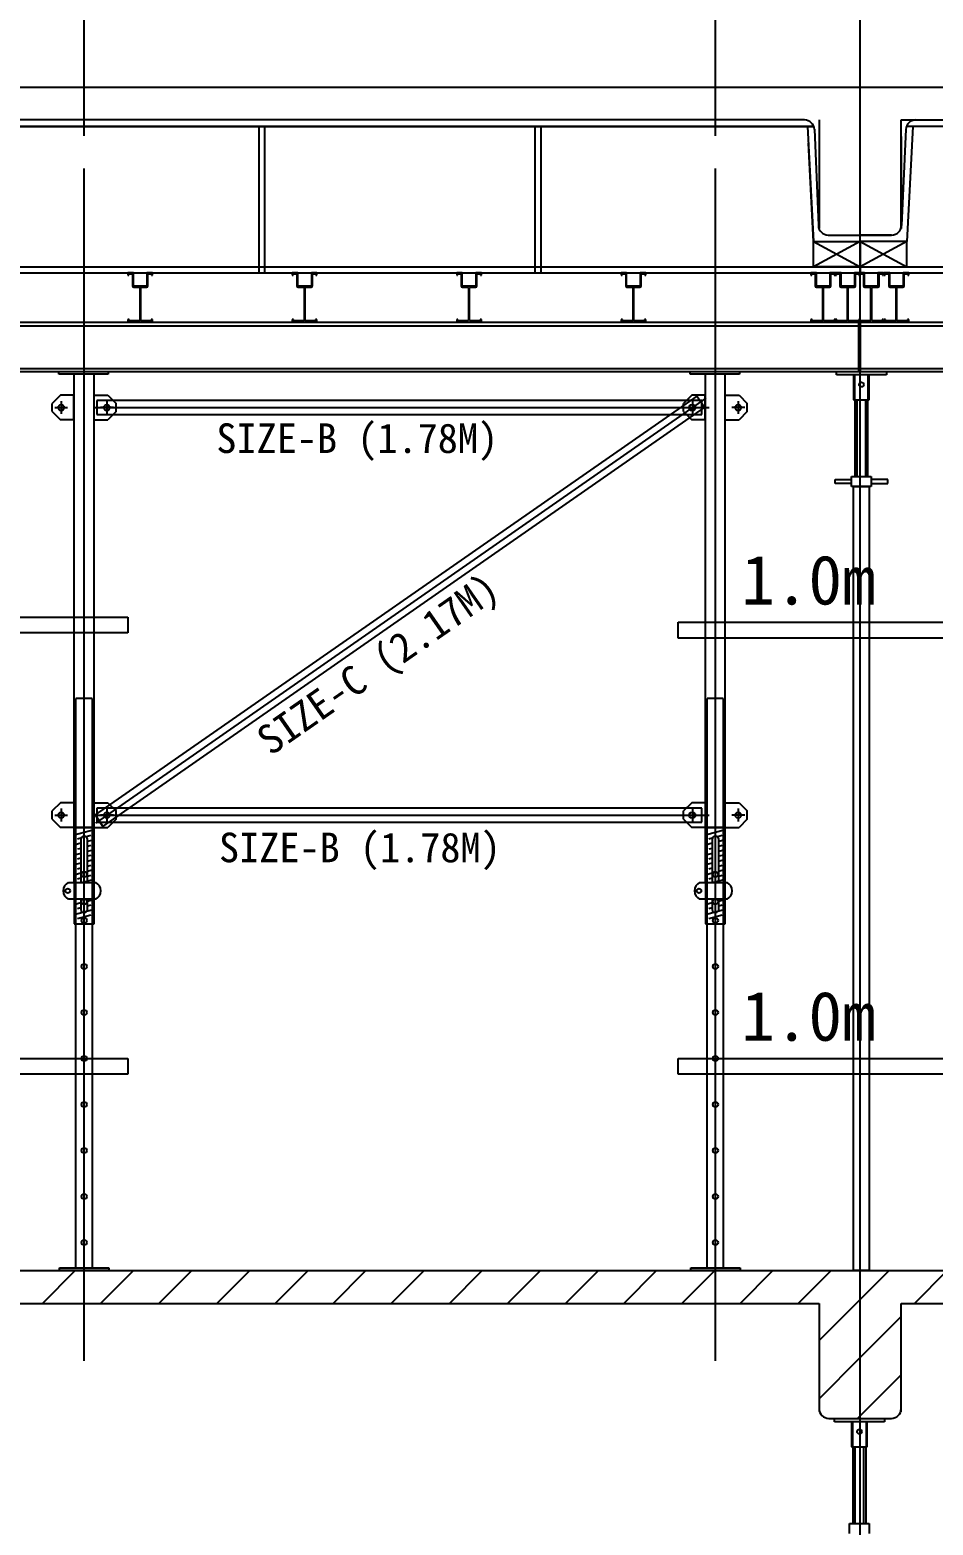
# Model space of a CAD drawing. Header units: metres. Extents: x 0 to 297, y 0 to 210.
# Drawn here: x 206.2 to 233.67, y 119.69 to 165.17 of the extents above; entities that cross this region are included whole.
import ezdxf

# ---------------------------------------------------------------- set-up
doc = ezdxf.new("R2010")
doc.units = ezdxf.units.M
for name, color, linetype in [(' ', 7, 'Continuous'), ('1', 7, 'Continuous'), ('120', 7, 'Continuous'), ('2', 7, 'Continuous'), ('3', 7, 'Continuous'), ('38536', 7, 'Continuous'), ('6', 7, 'Continuous'), ('7', 7, 'Continuous')]:
    doc.layers.add(name, color=color, linetype=linetype)

msp = doc.modelspace()

# ---------------------------------------------------------------- linework, layer by layer
at = {"layer": ' '}
for p, q in [((167.27, 163.43), (272.45, 163.43)), ((229.76, 162.43), (205.13, 162.43)), ((230.2, 162.43), (230.2, 159.14)), ((232.7, 159.13), (232.7, 162.43)), ((232.7, 162.43), (255.45, 162.43)), ((230.2, 161.93), (230.2, 159.14)), ((232.7, 161.93), (232.7, 159.13)), ((207.85, 124.68), (207.85, 160.95)), ((227.05, 124.68), (227.05, 160.95)), ((231.45, 124.68), (231.45, 160.95)), ((230.48, 158.93), (232.41, 158.93)), ((208.15, 140.91), (207.55, 140.91)), ((207.55, 140.91), (207.55, 137.98)), ((208.15, 137.98), (208.15, 140.91)), ((227.35, 140.91), (226.75, 140.91)), ((226.75, 140.91), (226.75, 137.98)), ((227.35, 137.98), (227.35, 140.91)), ((207.55, 137.98), (208.15, 137.98)), ((226.75, 137.98), (227.35, 137.98)), ((167.27, 127.43), (272.45, 127.43)), ((167.27, 127.43), (265.45, 127.43)), ((204.7, 126.43), (230.2, 126.43)), ((230.2, 126.43), (230.2, 123.14)), ((232.7, 126.43), (255.45, 126.43)), ((232.7, 123.13), (232.7, 126.43)), ((230.2, 125.93), (230.2, 123.23)), ((232.7, 123.23), (232.7, 125.93)), ((231.45, 88.68), (231.45, 124.95)), ((230.5, 122.93), (232.4, 122.93))]:
    msp.add_line(p, q, dxfattribs=at)
for centre, start, end in [((230.5, 123.23), 180, 270), ((232.4, 123.23), -90, 0)]:
    msp.add_arc(centre, 0.3, start, end, dxfattribs=at)
for p, q in [((231.45, 161.95), (231.45, 179.86)), ((207.85, 161.95), (207.85, 177.01)), ((227.05, 161.95), (227.05, 177.01)), ((231.45, 158.93), (231.45, 177.01)), ((231.45, 159.93), (231.45, 177.01))]:
    msp.add_line(p, q)
at = {"layer": '1'}
for p, q in [((207.37, 139.23), (208.21, 139.23)), ((226.57, 139.23), (227.41, 139.23)), ((208.21, 138.73), (207.37, 138.73)), ((227.41, 138.73), (226.57, 138.73))]:
    msp.add_line(p, q, dxfattribs=at)
for centre, start, end in [((207.49, 138.98), 116.26, 243.74), ((208.08, 138.98), -63.74, 63.74), ((226.69, 138.98), 116.26, 243.74), ((227.28, 138.98), -63.74, 63.74)]:
    msp.add_arc(centre, 0.28, start, end, dxfattribs=at)
at = {"layer": '120'}
for p, q in [((226.48, 154.03), (208.18, 141.29)), ((208.2, 141.04), (226.77, 153.97)), ((208.24, 153.9), (208.24, 153.47)), ((226.64, 153.9), (208.24, 153.9)), ((226.72, 153.68), (226.48, 154.03)), ((226.64, 153.47), (226.64, 153.9)), ((208.12, 153.68), (226.86, 153.68)), ((208.24, 153.47), (226.64, 153.47)), ((208.42, 140.94), (226.72, 153.68)), ((208.24, 141.5), (208.24, 141.07)), ((226.64, 141.5), (208.24, 141.5)), ((226.64, 141.07), (226.64, 141.5)), ((208.12, 141.28), (226.86, 141.28)), ((208.18, 141.29), (208.42, 140.94)), ((208.24, 141.07), (226.64, 141.07))]:
    msp.add_line(p, q, dxfattribs=at)
for centre in [(207.15, 153.68), (207.15, 153.68), (208.54, 153.68), (226.34, 153.68), (226.35, 153.68), (226.35, 153.68), (226.35, 153.68), (207.15, 141.28), (208.54, 141.28), (208.54, 141.28), (226.34, 141.28), (226.35, 141.28)]:
    msp.add_circle(centre, 0.09, dxfattribs=at)
at = {"layer": '2'}
for p, q in [((231.25, 127.43), (231.25, 151.28)), ((231.25, 151.28), (231.73, 151.28)), ((231.73, 151.28), (231.73, 127.43)), ((199.18, 147.31), (209.18, 147.31)), ((209.18, 147.31), (209.18, 146.83)), ((225.92, 147.15), (235.92, 147.15)), ((225.92, 146.67), (225.92, 147.15)), ((209.18, 146.83), (199.18, 146.83)), ((235.92, 146.67), (225.92, 146.67)), ((199.18, 133.88), (209.18, 133.88)), ((209.18, 133.88), (209.18, 133.4)), ((225.92, 133.88), (235.92, 133.88)), ((225.92, 133.4), (225.92, 133.88)), ((209.18, 133.4), (199.18, 133.4)), ((235.92, 133.4), (225.92, 133.4)), ((231.73, 127.43), (231.25, 127.43))]:
    msp.add_line(p, q, dxfattribs=at)
at = {"layer": '3'}
for p, q in [((204.85, 162.23), (230.04, 162.23)), ((230.04, 162.23), (204.85, 162.23)), ((213.16, 162.23), (213.16, 157.78)), ((213.34, 162.23), (213.34, 157.78)), ((221.56, 162.23), (221.56, 157.78)), ((221.74, 162.23), (221.74, 157.78)), ((229.85, 162.23), (230.03, 158.73)), ((230.06, 162.15), (230.18, 159.22)), ((232.84, 162.15), (232.71, 159.22)), ((255.45, 162.23), (232.85, 162.23)), ((233.05, 162.23), (232.87, 158.73)), ((229.87, 161.73), (230.02, 158.73)), ((230.48, 158.93), (231.45, 158.93)), ((232.41, 158.93), (231.45, 158.93)), ((230.02, 158.73), (231.44, 158.73)), ((230.03, 158.73), (231.45, 158.73)), ((232.87, 158.73), (231.45, 158.73)), ((203.45, 157.96), (231.45, 157.96)), ((231.45, 157.96), (257.24, 157.96)), ((231.45, 157.93), (231.45, 157.78)), ((204.87, 157.78), (231.45, 157.78)), ((231.45, 157.78), (232.87, 157.78)), ((232.87, 157.78), (257.45, 157.78)), ((230.73, 154.68), (230.73, 154.78)), ((230.73, 154.78), (232.25, 154.78)), ((232.25, 154.68), (230.73, 154.68)), ((231.25, 154.68), (231.25, 153.92)), ((231.28, 154.68), (231.28, 153.92)), ((231.7, 153.92), (231.7, 154.68)), ((231.73, 153.92), (231.73, 154.68)), ((232.25, 154.78), (232.25, 154.68)), ((231.25, 153.92), (231.73, 153.92)), ((231.3, 151.58), (231.3, 153.92)), ((231.36, 151.58), (231.36, 153.92)), ((231.62, 151.59), (231.62, 153.92)), ((231.68, 153.92), (231.68, 151.58)), ((230.69, 151.37), (230.69, 151.49)), ((230.69, 151.49), (231.19, 151.49)), ((231.19, 151.58), (231.79, 151.58)), ((231.19, 151.28), (231.19, 151.58)), ((231.79, 151.58), (231.79, 151.28)), ((232.29, 151.49), (231.79, 151.49)), ((232.29, 151.37), (232.29, 151.49)), ((231.19, 151.37), (230.69, 151.37)), ((231.79, 151.28), (231.19, 151.28)), ((231.79, 151.37), (232.29, 151.37)), ((208.09, 144.83), (207.6, 144.83)), ((227.29, 144.83), (226.8, 144.83)), ((230.67, 122.83), (230.67, 122.93)), ((230.67, 122.93), (232.19, 122.93)), ((232.19, 122.83), (230.67, 122.83)), ((231.19, 122.83), (231.19, 122.07)), ((231.22, 122.83), (231.22, 122.07)), ((231.64, 122.07), (231.64, 122.83)), ((231.67, 122.07), (231.67, 122.83)), ((232.19, 122.93), (232.19, 122.83)), ((231.19, 122.07), (231.67, 122.07)), ((231.24, 119.73), (231.24, 122.07)), ((231.3, 119.73), (231.3, 122.07)), ((231.56, 119.74), (231.56, 122.07)), ((231.62, 122.07), (231.62, 119.73)), ((231.13, 119.73), (231.73, 119.73)), ((231.13, 119.43), (231.13, 119.73)), ((231.73, 119.73), (231.73, 119.43))]:
    msp.add_line(p, q, dxfattribs=at)
for centre in [(231.49, 154.38), (231.43, 122.53)]:
    msp.add_circle(centre, 0.07, dxfattribs=at)
for centre, start, end in [((229.76, 162.13), 2.86, 90), ((229.76, 162.13), 2.86, 90), ((233.14, 162.13), 90, 177.14), ((233.14, 162.13), 90, 177.85), ((230.48, 159.23), 182.86, 270), ((230.48, 159.23), 182.86, 270), ((232.41, 159.23), 270, 357.14)]:
    msp.add_arc(centre, 0.3, start, end, dxfattribs=at)
at = {"layer": '38536'}
for p, q in [((207.13, 154.06), (206.88, 153.81)), ((206.88, 153.56), (206.88, 153.81)), ((207.54, 154.06), (207.13, 154.06)), ((207.15, 153.88), (207.15, 153.49)), ((207.54, 153.31), (207.54, 154.06)), ((208.15, 154.06), (208.57, 154.06)), ((208.15, 153.31), (208.15, 154.06)), ((208.54, 153.88), (208.54, 153.49)), ((208.54, 153.88), (208.54, 153.49)), ((208.57, 154.06), (208.82, 153.81)), ((208.82, 153.56), (208.82, 153.81)), ((226.33, 154.06), (226.08, 153.81)), ((226.08, 153.56), (226.08, 153.81)), ((226.74, 154.06), (226.33, 154.06)), ((226.35, 153.88), (226.35, 153.49)), ((226.74, 153.31), (226.74, 154.06)), ((227.35, 153.31), (227.35, 154.06)), ((227.35, 154.06), (227.77, 154.06)), ((227.74, 153.88), (227.74, 153.49)), ((227.74, 153.88), (227.74, 153.49)), ((227.77, 154.06), (228.02, 153.81)), ((228.02, 153.56), (228.02, 153.81)), ((206.88, 153.56), (207.13, 153.31)), ((206.96, 153.68), (207.34, 153.68)), ((207.54, 153.31), (207.13, 153.31)), ((208.15, 153.31), (208.57, 153.31)), ((208.74, 153.68), (208.35, 153.68)), ((208.74, 153.68), (208.35, 153.68)), ((208.82, 153.56), (208.57, 153.31)), ((226.08, 153.56), (226.33, 153.31)), ((226.16, 153.68), (226.54, 153.68)), ((226.74, 153.31), (226.33, 153.31)), ((227.35, 153.31), (227.77, 153.31)), ((227.94, 153.68), (227.55, 153.68)), ((227.94, 153.68), (227.55, 153.68)), ((228.02, 153.56), (227.77, 153.31)), ((207.13, 141.66), (206.88, 141.41)), ((207.55, 141.66), (207.13, 141.66)), ((207.15, 141.48), (207.15, 141.09)), ((207.55, 140.91), (207.55, 141.66)), ((208.15, 141.66), (208.57, 141.66)), ((208.15, 140.91), (208.15, 141.66)), ((208.54, 141.48), (208.54, 141.09)), ((208.54, 141.48), (208.54, 141.09)), ((208.57, 141.66), (208.82, 141.41)), ((226.33, 141.66), (226.08, 141.41)), ((226.75, 141.66), (226.33, 141.66)), ((226.35, 141.48), (226.35, 141.09)), ((226.75, 140.91), (226.75, 141.66)), ((227.35, 140.91), (227.35, 141.66)), ((227.35, 141.66), (227.77, 141.66)), ((227.74, 141.48), (227.74, 141.09)), ((227.74, 141.48), (227.74, 141.09)), ((227.77, 141.66), (228.02, 141.41)), ((206.88, 141.16), (206.88, 141.41)), ((206.88, 141.16), (207.13, 140.91)), ((206.96, 141.28), (207.34, 141.28)), ((208.74, 141.28), (208.35, 141.28)), ((208.74, 141.28), (208.35, 141.28)), ((208.82, 141.16), (208.57, 140.91)), ((208.82, 141.16), (208.82, 141.41)), ((226.08, 141.16), (226.08, 141.41)), ((226.08, 141.16), (226.33, 140.91)), ((226.16, 141.28), (226.54, 141.28)), ((227.94, 141.28), (227.55, 141.28)), ((227.94, 141.28), (227.55, 141.28)), ((228.02, 141.16), (227.77, 140.91)), ((228.02, 141.16), (228.02, 141.41)), ((207.55, 140.91), (207.13, 140.91)), ((208.15, 140.91), (208.57, 140.91)), ((226.75, 140.91), (226.33, 140.91)), ((227.35, 140.91), (227.77, 140.91))]:
    msp.add_line(p, q, dxfattribs=at)
for centre in [(207.15, 153.68), (208.54, 153.68), (208.54, 153.68), (226.35, 153.68), (227.74, 153.68), (227.74, 153.68), (207.15, 141.28), (208.54, 141.28), (208.54, 141.28), (208.54, 141.28), (226.35, 141.28), (227.74, 141.28), (227.74, 141.28), (227.74, 141.28)]:
    msp.add_circle(centre, 0.09, dxfattribs=at)
at = {"layer": '6'}
for p, q in [((206.58, 126.43), (207.58, 127.43)), ((208.35, 126.43), (209.35, 127.43)), ((210.12, 126.43), (211.12, 127.43)), ((211.89, 126.43), (212.89, 127.43)), ((213.66, 126.43), (214.66, 127.43)), ((215.42, 126.43), (216.42, 127.43)), ((217.19, 126.43), (218.19, 127.43)), ((218.96, 126.43), (219.96, 127.43)), ((220.73, 126.43), (221.73, 127.43)), ((222.49, 126.43), (223.49, 127.43)), ((224.26, 126.43), (225.26, 127.43)), ((226.03, 126.43), (227.03, 127.43)), ((227.8, 126.43), (228.8, 127.43)), ((229.57, 126.43), (230.57, 127.43)), ((231.45, 126.55), (232.33, 127.43)), ((233.1, 126.43), (234.1, 127.43)), ((230.2, 125.3), (231.45, 126.55)), ((231.45, 124.78), (232.7, 126.03)), ((230.2, 123.53), (231.45, 124.78)), ((231.45, 123.01), (232.7, 124.26)), ((231.37, 122.93), (231.45, 123.01))]:
    msp.add_line(p, q, dxfattribs=at)
at = {"layer": '7'}
for p, q in [((231.45, 158.73), (230.03, 157.96)), ((230.03, 158.73), (231.45, 157.96)), ((230.03, 157.96), (230.03, 158.73)), ((230.03, 158.73), (231.45, 158.73)), ((231.45, 158.73), (232.87, 157.96)), ((232.87, 158.73), (231.45, 157.96)), ((232.87, 158.73), (231.45, 158.73)), ((231.45, 158.73), (231.45, 157.96)), ((231.45, 158.73), (231.45, 157.96)), ((232.87, 157.96), (232.87, 158.73)), ((231.45, 157.96), (230.03, 157.96)), ((231.45, 157.96), (232.87, 157.96)), ((209.35, 157.78), (209.18, 157.78)), ((209.18, 157.78), (209.18, 157.71)), ((209.18, 157.71), (209.21, 157.71)), ((209.21, 157.71), (209.21, 157.73)), ((209.23, 157.75), (209.3, 157.75)), ((209.32, 157.73), (209.32, 157.38)), ((209.35, 157.78), (209.76, 157.78)), ((209.35, 157.39), (209.35, 157.78)), ((209.93, 157.78), (209.76, 157.78)), ((209.76, 157.78), (209.76, 157.39)), ((209.79, 157.38), (209.79, 157.73)), ((209.81, 157.75), (209.88, 157.75)), ((209.9, 157.73), (209.9, 157.71)), ((209.9, 157.71), (209.93, 157.71)), ((209.93, 157.71), (209.93, 157.78)), ((214.35, 157.78), (214.18, 157.78)), ((214.18, 157.78), (214.18, 157.71)), ((214.18, 157.71), (214.21, 157.71)), ((214.21, 157.71), (214.21, 157.73)), ((214.23, 157.75), (214.3, 157.75)), ((214.32, 157.73), (214.32, 157.38)), ((214.35, 157.78), (214.76, 157.78)), ((214.35, 157.39), (214.35, 157.78)), ((214.93, 157.78), (214.76, 157.78)), ((214.76, 157.78), (214.76, 157.39)), ((214.79, 157.38), (214.79, 157.73)), ((214.81, 157.75), (214.88, 157.75)), ((214.9, 157.73), (214.9, 157.71)), ((214.9, 157.71), (214.93, 157.71)), ((214.93, 157.71), (214.93, 157.78)), ((219.35, 157.78), (219.18, 157.78)), ((219.18, 157.78), (219.18, 157.71)), ((219.18, 157.71), (219.21, 157.71)), ((219.21, 157.71), (219.21, 157.73)), ((219.23, 157.75), (219.3, 157.75)), ((219.32, 157.73), (219.32, 157.38)), ((219.35, 157.78), (219.76, 157.78)), ((219.35, 157.39), (219.35, 157.78)), ((219.93, 157.78), (219.76, 157.78)), ((219.76, 157.78), (219.76, 157.39)), ((219.79, 157.38), (219.79, 157.73)), ((219.81, 157.75), (219.88, 157.75)), ((219.9, 157.73), (219.9, 157.71)), ((219.9, 157.71), (219.93, 157.71)), ((219.93, 157.71), (219.93, 157.78)), ((224.35, 157.78), (224.18, 157.78)), ((224.18, 157.78), (224.18, 157.71)), ((224.18, 157.71), (224.21, 157.71)), ((224.21, 157.71), (224.21, 157.73)), ((224.23, 157.75), (224.3, 157.75)), ((224.32, 157.73), (224.32, 157.38)), ((224.35, 157.78), (224.76, 157.78)), ((224.35, 157.39), (224.35, 157.78)), ((224.93, 157.78), (224.76, 157.78)), ((224.76, 157.78), (224.76, 157.39)), ((224.79, 157.38), (224.79, 157.73)), ((224.81, 157.75), (224.88, 157.75)), ((224.9, 157.73), (224.9, 157.71)), ((224.9, 157.71), (224.93, 157.71)), ((224.93, 157.71), (224.93, 157.78)), ((230.12, 157.78), (229.95, 157.78)), ((229.95, 157.78), (229.95, 157.71)), ((229.95, 157.71), (229.98, 157.71)), ((229.98, 157.71), (229.98, 157.73)), ((230, 157.75), (230.06, 157.75)), ((230.08, 157.73), (230.08, 157.38)), ((230.12, 157.78), (230.53, 157.78)), ((230.12, 157.39), (230.12, 157.78)), ((230.7, 157.78), (230.53, 157.78)), ((230.53, 157.78), (230.53, 157.39)), ((230.56, 157.38), (230.56, 157.73)), ((230.58, 157.75), (230.64, 157.75)), ((230.66, 157.73), (230.66, 157.71)), ((230.66, 157.71), (230.7, 157.71)), ((230.7, 157.71), (230.7, 157.78)), ((230.87, 157.78), (230.7, 157.78)), ((230.7, 157.78), (230.7, 157.71)), ((230.7, 157.71), (230.73, 157.71)), ((230.73, 157.71), (230.73, 157.73)), ((230.75, 157.75), (230.81, 157.75)), ((230.83, 157.73), (230.83, 157.38)), ((230.87, 157.78), (231.28, 157.78)), ((230.87, 157.39), (230.87, 157.78)), ((231.45, 157.78), (231.28, 157.78)), ((231.28, 157.78), (231.28, 157.39)), ((231.31, 157.38), (231.31, 157.73)), ((231.33, 157.75), (231.39, 157.75)), ((231.58, 157.78), (231.41, 157.78)), ((231.41, 157.78), (231.41, 157.71)), ((231.41, 157.73), (231.41, 157.71)), ((231.41, 157.71), (231.45, 157.71)), ((231.41, 157.71), (231.45, 157.71)), ((231.45, 157.71), (231.45, 157.78)), ((231.45, 157.71), (231.45, 157.73)), ((231.47, 157.75), (231.53, 157.75)), ((231.55, 157.73), (231.55, 157.38)), ((231.58, 157.78), (231.99, 157.78)), ((231.58, 157.39), (231.58, 157.78)), ((232.16, 157.78), (231.99, 157.78)), ((231.99, 157.78), (231.99, 157.39)), ((232.03, 157.38), (232.03, 157.73)), ((232.05, 157.75), (232.11, 157.75)), ((232.13, 157.73), (232.13, 157.71)), ((232.13, 157.71), (232.16, 157.71)), ((232.16, 157.71), (232.16, 157.78)), ((232.35, 157.78), (232.18, 157.78)), ((232.18, 157.78), (232.18, 157.71)), ((232.18, 157.71), (232.21, 157.71)), ((232.21, 157.71), (232.21, 157.73)), ((232.23, 157.75), (232.3, 157.75)), ((232.32, 157.73), (232.32, 157.38)), ((232.35, 157.78), (232.76, 157.78)), ((232.35, 157.39), (232.35, 157.78)), ((232.93, 157.78), (232.76, 157.78)), ((232.76, 157.78), (232.76, 157.39)), ((232.79, 157.38), (232.79, 157.73)), ((232.81, 157.75), (232.88, 157.75)), ((232.9, 157.73), (232.9, 157.71)), ((232.9, 157.71), (232.93, 157.71)), ((232.93, 157.71), (232.93, 157.78)), ((209.36, 157.34), (209.52, 157.34)), ((209.74, 157.37), (209.37, 157.37)), ((209.54, 157.32), (209.54, 156.34)), ((209.57, 156.34), (209.57, 157.32)), ((209.59, 157.34), (209.75, 157.34)), ((214.36, 157.34), (214.52, 157.34)), ((214.74, 157.37), (214.37, 157.37)), ((214.54, 157.32), (214.54, 156.34)), ((214.57, 156.34), (214.57, 157.32)), ((214.59, 157.34), (214.75, 157.34)), ((219.36, 157.34), (219.52, 157.34)), ((219.74, 157.37), (219.37, 157.37)), ((219.54, 157.32), (219.54, 156.34)), ((219.57, 156.34), (219.57, 157.32)), ((219.59, 157.34), (219.75, 157.34)), ((224.36, 157.34), (224.52, 157.34)), ((224.74, 157.37), (224.37, 157.37)), ((224.54, 157.32), (224.54, 156.34)), ((224.57, 156.34), (224.57, 157.32)), ((224.59, 157.34), (224.75, 157.34)), ((230.12, 157.34), (230.29, 157.34)), ((230.51, 157.37), (230.14, 157.37)), ((230.31, 157.32), (230.31, 156.34)), ((230.34, 156.34), (230.34, 157.32)), ((230.36, 157.34), (230.52, 157.34)), ((230.87, 157.34), (231.04, 157.34)), ((231.26, 157.37), (230.89, 157.37)), ((231.06, 157.32), (231.06, 156.34)), ((231.09, 156.34), (231.09, 157.32)), ((231.11, 157.34), (231.27, 157.34)), ((231.59, 157.34), (231.75, 157.34)), ((231.97, 157.37), (231.6, 157.37)), ((231.77, 157.32), (231.77, 156.34)), ((231.81, 156.34), (231.81, 157.32)), ((231.83, 157.34), (231.99, 157.34)), ((232.36, 157.34), (232.52, 157.34)), ((232.74, 157.37), (232.37, 157.37)), ((232.54, 157.32), (232.54, 156.34)), ((232.57, 156.34), (232.57, 157.32)), ((232.59, 157.34), (232.75, 157.34)), ((203.7, 156.28), (231.45, 156.28)), ((203.7, 156.17), (231.45, 156.17)), ((209.22, 156.36), (209.18, 156.36)), ((209.18, 156.36), (209.18, 156.28)), ((209.18, 156.28), (209.93, 156.28)), ((209.22, 156.34), (209.22, 156.36)), ((209.52, 156.32), (209.24, 156.32)), ((209.87, 156.32), (209.59, 156.32)), ((209.93, 156.36), (209.89, 156.36)), ((209.89, 156.36), (209.89, 156.34)), ((209.93, 156.28), (209.93, 156.36)), ((214.22, 156.36), (214.18, 156.36)), ((214.18, 156.36), (214.18, 156.28)), ((214.18, 156.28), (214.93, 156.28)), ((214.22, 156.34), (214.22, 156.36)), ((214.52, 156.32), (214.24, 156.32)), ((214.87, 156.32), (214.59, 156.32)), ((214.93, 156.36), (214.89, 156.36)), ((214.89, 156.36), (214.89, 156.34)), ((214.93, 156.28), (214.93, 156.36)), ((219.22, 156.36), (219.18, 156.36)), ((219.18, 156.36), (219.18, 156.28)), ((219.18, 156.28), (219.93, 156.28)), ((219.22, 156.34), (219.22, 156.36)), ((219.52, 156.32), (219.24, 156.32)), ((219.87, 156.32), (219.59, 156.32)), ((219.93, 156.36), (219.89, 156.36)), ((219.89, 156.36), (219.89, 156.34)), ((219.93, 156.28), (219.93, 156.36)), ((224.22, 156.36), (224.18, 156.36)), ((224.18, 156.36), (224.18, 156.28)), ((224.18, 156.28), (224.93, 156.28)), ((224.22, 156.34), (224.22, 156.36)), ((224.52, 156.32), (224.24, 156.32)), ((224.87, 156.32), (224.59, 156.32)), ((224.93, 156.36), (224.89, 156.36)), ((224.89, 156.36), (224.89, 156.34)), ((224.93, 156.28), (224.93, 156.36)), ((229.99, 156.36), (229.95, 156.36)), ((229.95, 156.36), (229.95, 156.28)), ((229.95, 156.28), (230.7, 156.28)), ((229.99, 156.34), (229.99, 156.36)), ((230.29, 156.32), (230.01, 156.32)), ((230.64, 156.32), (230.36, 156.32)), ((230.7, 156.36), (230.66, 156.36)), ((230.66, 156.36), (230.66, 156.34)), ((230.7, 156.28), (230.7, 156.36)), ((230.74, 156.36), (230.7, 156.36)), ((230.7, 156.36), (230.7, 156.28)), ((230.7, 156.28), (231.45, 156.28)), ((230.74, 156.34), (230.74, 156.36)), ((231.04, 156.32), (230.76, 156.32)), ((231.39, 156.32), (231.11, 156.32)), ((231.45, 156.36), (231.41, 156.36)), ((231.41, 156.36), (231.41, 156.34)), ((231.45, 156.36), (231.41, 156.36)), ((231.41, 156.36), (231.41, 156.28)), ((231.41, 156.28), (257.31, 156.28)), ((231.41, 154.78), (231.41, 156.28)), ((231.41, 156.28), (232.16, 156.28)), ((231.41, 156.17), (257.31, 156.17)), ((231.45, 156.28), (231.45, 156.36)), ((231.45, 156.34), (231.45, 156.36)), ((231.45, 156.28), (231.45, 154.78)), ((231.75, 156.32), (231.47, 156.32)), ((232.1, 156.32), (231.83, 156.32)), ((232.16, 156.36), (232.12, 156.36)), ((232.12, 156.36), (232.12, 156.34)), ((232.16, 156.28), (232.16, 156.36)), ((232.22, 156.36), (232.18, 156.36)), ((232.18, 156.36), (232.18, 156.28)), ((232.18, 156.28), (232.93, 156.28)), ((232.22, 156.34), (232.22, 156.36)), ((232.52, 156.32), (232.24, 156.32)), ((232.87, 156.32), (232.59, 156.32)), ((232.93, 156.36), (232.89, 156.36)), ((232.89, 156.36), (232.89, 156.34)), ((232.93, 156.28), (232.93, 156.36)), ((203.7, 154.87), (231.45, 154.87)), ((203.7, 154.78), (231.45, 154.78)), ((207.08, 154.78), (208.58, 154.78)), ((207.08, 154.7), (207.08, 154.78)), ((208.58, 154.7), (207.08, 154.7)), ((207.55, 139.23), (207.55, 154.7)), ((208.15, 139.23), (208.15, 154.7)), ((208.58, 154.78), (208.58, 154.7)), ((226.28, 154.7), (226.28, 154.78)), ((226.28, 154.78), (227.78, 154.78)), ((227.78, 154.7), (226.28, 154.7)), ((226.75, 139.23), (226.75, 154.7)), ((227.35, 139.23), (227.35, 154.7)), ((227.78, 154.78), (227.78, 154.7)), ((231.41, 154.87), (257.31, 154.87)), ((231.41, 154.78), (257.31, 154.78)), ((207.6, 127.51), (207.6, 144.83)), ((208.09, 144.83), (208.09, 127.51)), ((226.8, 127.51), (226.8, 144.83)), ((227.29, 144.83), (227.29, 127.51)), ((207.55, 140.91), (208.15, 140.91)), ((208.15, 140.84), (207.55, 140.67)), ((207.75, 140.58), (207.65, 140.55)), ((207.86, 140.64), (207.84, 140.64)), ((208.05, 140.66), (207.91, 140.62)), ((226.75, 140.91), (227.35, 140.91)), ((227.35, 140.84), (226.75, 140.67)), ((226.95, 140.58), (226.85, 140.55)), ((227.06, 140.64), (227.04, 140.64)), ((227.25, 140.66), (227.11, 140.62)), ((207.75, 140.43), (207.55, 140.37)), ((207.75, 140.12), (207.55, 140.07)), ((207.75, 140.27), (207.65, 140.25)), ((207.75, 140.55), (207.75, 139.23)), ((207.95, 139.23), (207.95, 140.55)), ((208.15, 140.53), (207.95, 140.48)), ((208.05, 140.36), (207.95, 140.33)), ((208.15, 140.23), (207.95, 140.18)), ((226.95, 140.43), (226.75, 140.37)), ((226.95, 140.12), (226.75, 140.07)), ((226.95, 140.27), (226.85, 140.25)), ((226.95, 140.55), (226.95, 139.23)), ((227.15, 139.23), (227.15, 140.55)), ((227.35, 140.53), (227.15, 140.48)), ((227.25, 140.36), (227.15, 140.33)), ((227.35, 140.23), (227.15, 140.18)), ((207.75, 139.82), (207.55, 139.77)), ((207.75, 139.97), (207.65, 139.94)), ((207.75, 139.67), (207.65, 139.64)), ((208.05, 140.05), (207.95, 140.03)), ((208.15, 139.93), (207.95, 139.87)), ((208.05, 139.75), (207.95, 139.72)), ((226.95, 139.82), (226.75, 139.77)), ((226.95, 139.97), (226.85, 139.94)), ((226.95, 139.67), (226.85, 139.64)), ((227.25, 140.05), (227.15, 140.03)), ((227.35, 139.93), (227.15, 139.87)), ((227.25, 139.75), (227.15, 139.72)), ((207.75, 139.52), (207.55, 139.46)), ((207.75, 139.37), (207.65, 139.34)), ((208.15, 139.32), (207.8, 139.23)), ((208.15, 139.63), (207.95, 139.57)), ((208.05, 139.45), (207.95, 139.42)), ((226.95, 139.52), (226.75, 139.46)), ((226.95, 139.37), (226.85, 139.34)), ((227.35, 139.32), (227, 139.23)), ((227.35, 139.63), (227.15, 139.57)), ((227.25, 139.45), (227.15, 139.42)), ((207.55, 138.73), (207.55, 137.98)), ((207.75, 138.61), (207.55, 138.55)), ((208.15, 138.41), (207.55, 138.25)), ((207.75, 138.46), (207.65, 138.43)), ((207.75, 138.73), (207.75, 138.41)), ((207.84, 138.32), (207.86, 138.32)), ((207.95, 138.41), (207.95, 138.73)), ((208.15, 138.72), (207.95, 138.66)), ((208.05, 138.54), (207.95, 138.51)), ((208.15, 137.98), (208.15, 138.73)), ((226.75, 138.73), (226.75, 137.98)), ((226.95, 138.61), (226.75, 138.55)), ((227.35, 138.41), (226.75, 138.25)), ((226.95, 138.46), (226.85, 138.43)), ((226.95, 138.73), (226.95, 138.41)), ((227.04, 138.32), (227.06, 138.32)), ((227.15, 138.41), (227.15, 138.73)), ((227.35, 138.72), (227.15, 138.66)), ((227.25, 138.54), (227.15, 138.51)), ((227.35, 137.98), (227.35, 138.73)), ((207.55, 137.98), (208.15, 137.98)), ((208.05, 138.24), (207.65, 138.13)), ((226.75, 137.98), (227.35, 137.98)), ((227.25, 138.24), (226.85, 138.13)), ((207.1, 127.51), (208.6, 127.51)), ((207.1, 127.43), (207.1, 127.51)), ((208.6, 127.43), (207.1, 127.43)), ((208.6, 127.51), (208.6, 127.43)), ((226.3, 127.51), (227.8, 127.51)), ((226.3, 127.43), (226.3, 127.51)), ((227.8, 127.43), (226.3, 127.43)), ((227.8, 127.51), (227.8, 127.43))]:
    msp.add_line(p, q, dxfattribs=at)
for centre, radius in [((207.85, 139.48), 0.08), ((227.05, 139.48), 0.08), ((207.35, 138.98), 0.07), ((226.55, 138.98), 0.07), ((207.85, 138.65), 0.08), ((227.05, 138.65), 0.08), ((207.85, 138.08), 0.08), ((227.05, 138.08), 0.08), ((207.85, 136.68), 0.08), ((227.05, 136.68), 0.08), ((207.85, 135.28), 0.08), ((227.05, 135.28), 0.08), ((207.85, 133.88), 0.08), ((227.05, 133.88), 0.08), ((207.85, 132.48), 0.08), ((227.05, 132.48), 0.08), ((207.85, 131.08), 0.08), ((227.05, 131.08), 0.08), ((207.85, 129.68), 0.08), ((227.05, 129.68), 0.08), ((207.85, 128.28), 0.08), ((227.05, 128.28), 0.08)]:
    msp.add_circle(centre, radius, dxfattribs=at)
for centre, radius, start, end in [((209.23, 157.73), 0.02, 90, 180), ((209.3, 157.73), 0.02, 0, 90), ((209.37, 157.39), 0.02, 180, 270), ((209.74, 157.39), 0.02, -90, 0), ((209.81, 157.73), 0.02, 90, 180), ((209.88, 157.73), 0.02, 0, 90), ((214.23, 157.73), 0.02, 90, 180), ((214.3, 157.73), 0.02, 0, 90), ((214.37, 157.39), 0.02, 180, 270), ((214.74, 157.39), 0.02, -90, 0), ((214.81, 157.73), 0.02, 90, 180), ((214.88, 157.73), 0.02, 0, 90), ((219.23, 157.73), 0.02, 90, 180), ((219.3, 157.73), 0.02, 0, 90), ((219.37, 157.39), 0.02, 180, 270), ((219.74, 157.39), 0.02, -90, 0), ((219.81, 157.73), 0.02, 90, 180), ((219.88, 157.73), 0.02, 0, 90), ((224.23, 157.73), 0.02, 90, 180), ((224.3, 157.73), 0.02, 0, 90), ((224.37, 157.39), 0.02, 180, 270), ((224.74, 157.39), 0.02, -90, 0), ((224.81, 157.73), 0.02, 90, 180), ((224.88, 157.73), 0.02, 0, 90), ((230, 157.73), 0.02, 90, 180), ((230.06, 157.73), 0.02, 0, 90), ((230.14, 157.39), 0.02, 180, 270), ((230.51, 157.39), 0.02, -90, 0), ((230.58, 157.73), 0.02, 90, 180), ((230.64, 157.73), 0.02, 0, 90), ((230.75, 157.73), 0.02, 90, 180), ((230.81, 157.73), 0.02, 0, 90), ((230.89, 157.39), 0.02, 180, 270), ((231.26, 157.39), 0.02, -90, 0), ((231.33, 157.73), 0.02, 90, 180), ((231.39, 157.73), 0.02, 0, 90), ((231.47, 157.73), 0.02, 90, 180), ((231.53, 157.73), 0.02, 0, 90), ((231.6, 157.39), 0.02, 180, 270), ((231.97, 157.39), 0.02, -90, 0), ((232.05, 157.73), 0.02, 90, 180), ((232.11, 157.73), 0.02, 0, 90), ((232.23, 157.73), 0.02, 90, 180), ((232.3, 157.73), 0.02, 0, 90), ((232.37, 157.39), 0.02, 180, 270), ((232.74, 157.39), 0.02, -90, 0), ((232.81, 157.73), 0.02, 90, 180), ((232.88, 157.73), 0.02, 0, 90), ((209.36, 157.38), 0.04, 180, 270), ((209.52, 157.32), 0.02, 0, 90), ((209.59, 157.32), 0.02, 90, 180), ((209.75, 157.38), 0.04, -90, 0), ((214.36, 157.38), 0.04, 180, 270), ((214.52, 157.32), 0.02, 0, 90), ((214.59, 157.32), 0.02, 90, 180), ((214.75, 157.38), 0.04, -90, 0), ((219.36, 157.38), 0.04, 180, 270), ((219.52, 157.32), 0.02, 0, 90), ((219.59, 157.32), 0.02, 90, 180), ((219.75, 157.38), 0.04, -90, 0), ((224.36, 157.38), 0.04, 180, 270), ((224.52, 157.32), 0.02, 0, 90), ((224.59, 157.32), 0.02, 90, 180), ((224.75, 157.38), 0.04, -90, 0), ((230.12, 157.38), 0.04, 180, 270), ((230.29, 157.32), 0.02, 0, 90), ((230.36, 157.32), 0.02, 90, 180), ((230.52, 157.38), 0.04, -90, 0), ((230.87, 157.38), 0.04, 180, 270), ((231.04, 157.32), 0.02, 0, 90), ((231.11, 157.32), 0.02, 90, 180), ((231.27, 157.38), 0.04, -90, 0), ((231.59, 157.38), 0.04, 180, 270), ((231.75, 157.32), 0.02, 0, 90), ((231.83, 157.32), 0.02, 90, 180), ((231.99, 157.38), 0.04, -90, 0), ((232.36, 157.38), 0.04, 180, 270), ((232.52, 157.32), 0.02, 0, 90), ((232.59, 157.32), 0.02, 90, 180), ((232.75, 157.38), 0.04, -90, 0), ((209.24, 156.34), 0.02, 180, 270), ((209.52, 156.34), 0.02, -90, 0), ((209.59, 156.34), 0.02, 180, 270), ((209.87, 156.34), 0.02, -90, 0), ((214.24, 156.34), 0.02, 180, 270), ((214.52, 156.34), 0.02, -90, 0), ((214.59, 156.34), 0.02, 180, 270), ((214.87, 156.34), 0.02, -90, 0), ((219.24, 156.34), 0.02, 180, 270), ((219.52, 156.34), 0.02, -90, 0), ((219.59, 156.34), 0.02, 180, 270), ((219.87, 156.34), 0.02, -90, 0), ((224.24, 156.34), 0.02, 180, 270), ((224.52, 156.34), 0.02, -90, 0), ((224.59, 156.34), 0.02, 180, 270), ((224.87, 156.34), 0.02, -90, 0), ((230.01, 156.34), 0.02, 180, 270), ((230.29, 156.34), 0.02, -90, 0), ((230.36, 156.34), 0.02, 180, 270), ((230.64, 156.34), 0.02, -90, 0), ((230.76, 156.34), 0.02, 180, 270), ((231.04, 156.34), 0.02, -90, 0), ((231.11, 156.34), 0.02, 180, 270), ((231.39, 156.34), 0.02, -90, 0), ((231.47, 156.34), 0.02, 180, 270), ((231.75, 156.34), 0.02, -90, 0), ((231.83, 156.34), 0.02, 180, 270), ((232.1, 156.34), 0.02, -90, 0), ((232.24, 156.34), 0.02, 180, 270), ((232.52, 156.34), 0.02, -90, 0), ((232.59, 156.34), 0.02, 180, 270), ((232.87, 156.34), 0.02, -90, 0), ((207.84, 140.55), 0.09, 90, 180), ((207.86, 140.55), 0.09, 0.04, 90), ((227.04, 140.55), 0.09, 90, 180), ((227.06, 140.55), 0.09, 0.04, 90), ((207.84, 138.41), 0.09, 180, 271.41), ((207.86, 138.41), 0.09, -88.59, 0.04), ((227.04, 138.41), 0.09, 180, 271.41), ((227.06, 138.41), 0.09, -88.59, 0.04)]:
    msp.add_arc(centre, radius, start, end, dxfattribs=at)

# ---------------------------------------------------------------- texts
for p in [(227.84, 147.69), (227.84, 134.42)]:
    msp.add_text('1.0m', height=1.5).set_placement(p)
at = {"layer": '120'}
for p in [(211.87, 152.3), (211.95, 139.85)]:
    msp.add_text('SIZE-B (1.78M)', height=0.9, dxfattribs=at).set_placement(p)
msp.add_text('SIZE-C (2.17M)', height=0.9, rotation=34.84, dxfattribs=at).set_placement((213.52, 143.07))

doc.saveas('drawing.dxf')
